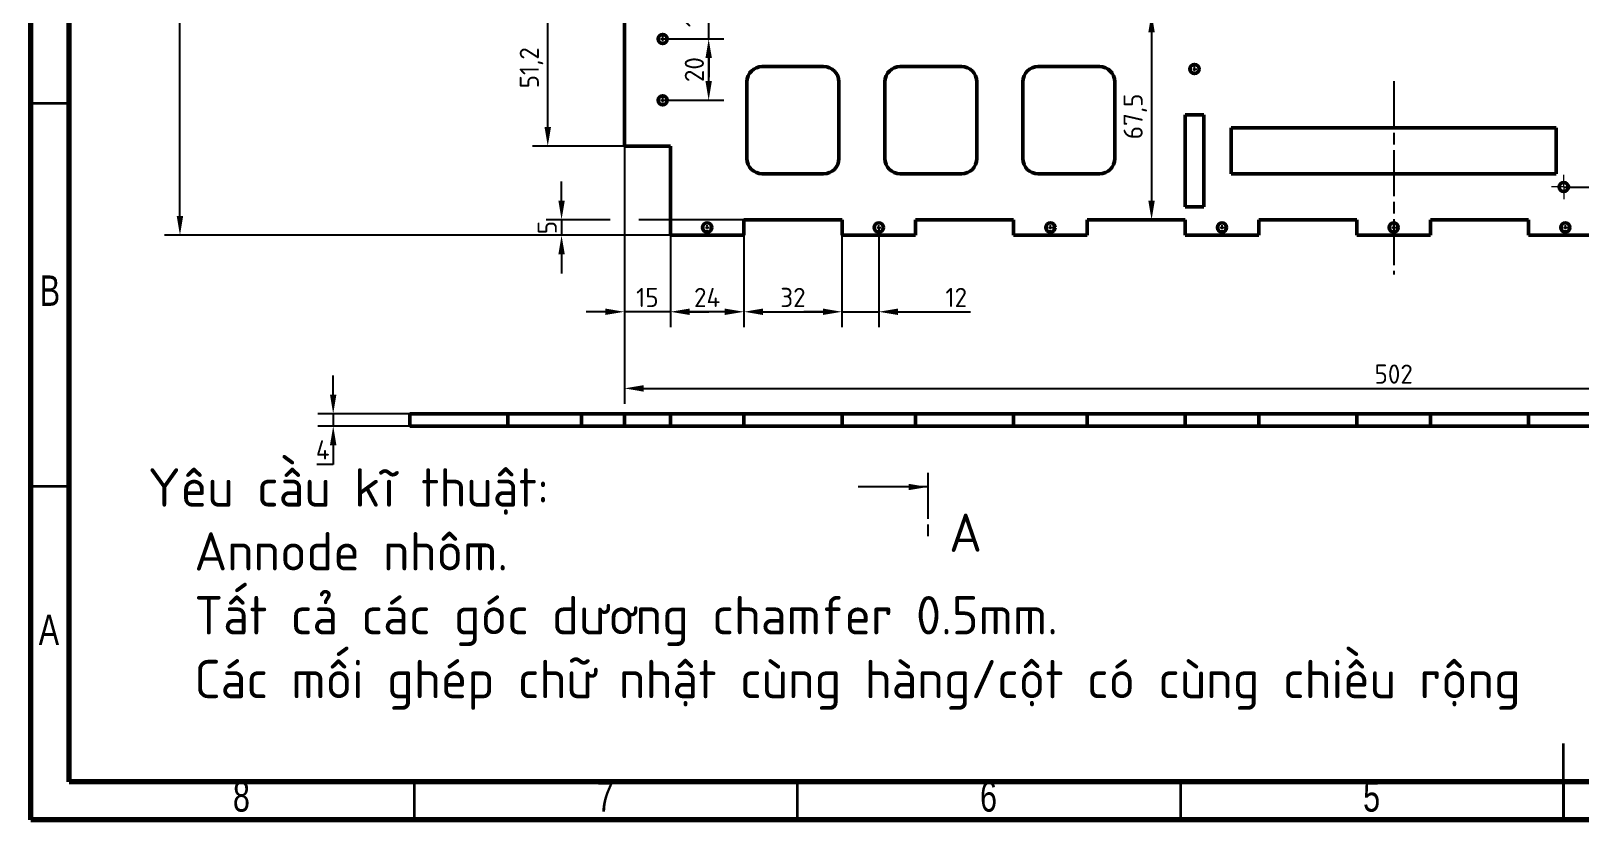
# Model space of a CAD drawing. Header units: millimetres. Extents: x -1615 to 4166, y 5 to 3174.
# Drawn here: x 2083.6 to 2285.8, y 5 to 108 of the extents above; entities that cross this region are included whole.
import ezdxf

# ---------------------------------------------------------------- set-up
doc = ezdxf.new("R2010")
doc.units = ezdxf.units.MM
doc.header["$LTSCALE"] = 0.25
doc.header["$PDSIZE"] = -1
doc.linetypes.add('ACAD_ISO08W100', pattern=[36, 24, -3, 6, -3])
doc.linetypes.add('CENTER2', pattern=[1.125, 0.75, -0.125, 0.125, -0.125])
doc.layers.get('0').update_dxf_attribs({"lineweight": 50})
for name, color, linetype, lineweight in [('duong tam', 2, 'ACAD_ISO08W100', 25), ('kich thuoc', 1, 'Continuous', 25), ('Net dam', 7, 'Continuous', 50), ('van ban', 7, 'Continuous', 25)]:
    doc.layers.add(name, color=color, linetype=linetype, lineweight=lineweight)
doc.styles.add('SLDTEXTSTYLE1', font='TXT', dxfattribs={"width": 0.75})
doc.styles.get("Standard").update_dxf_attribs({"font": ''})
doc.styles.get('Standard').set_extended_font_data('TCVN 7284')
doc.dimstyles.new('Ratio 2.5', dxfattribs={"dimtxt": 2.5, "dimasz": 2.5, "dimexe": 2, "dimexo": 0, "dimtad": 1, "dimtoh": 1, "dimdec": 1, "dimlfac": 2.5, "dimzin": 9, "dimtxsty": 'Standard', "dimcen": 2.5, "dimazin": 0, "dimtfac": 1, "dimtdec": 1, "dimtmove": 0, "dimatfit": 3, "dimfxl": 1, "dimtzin": 1, "dimarcsym": 0})

# ---------------------------------------------------------------- blocks, each defined once
blk = doc.blocks.new('SW_CENTERMARKSYMBOL_7')
at = {"color": 0, "linetype": 'Continuous', "lineweight": 0}
for p, q in [((-1, 0), (-1.6, 0)), ((0, 0), (-1, 0)), ((0, 1), (0, 1.6)), ((0, 0), (0, 1)), ((0, 0), (0, -1)), ((0, 0), (1, 0)), ((1, 0), (1.6, 0)), ((0, -1), (0, -1.6))]:
    blk.add_line(p, q, dxfattribs=at)
blk = doc.blocks.new('*D466')
at = {"layer": 'Defpoints', "color": 0, "transparency": 16777216}
for p in [(2160.99, 92.92), (2361.79, 92.92), (2361.79, 61.32)]:
    blk.add_point(p, dxfattribs=at)
at = {"layer": 'kich thuoc', "color": 0, "lineweight": -2, "transparency": 16777216}
for p, q in [((2160.99, 92.92), (2160.99, 59.32)), ((2361.79, 92.92), (2361.79, 59.32)), ((2163.49, 61.32), (2359.29, 61.32))]:
    blk.add_line(p, q, dxfattribs=at)
at = {"layer": 'kich thuoc', "color": 0, "transparency": 16777216}
for points in [[(2163.49, 61.74), (2163.49, 60.9), (2160.99, 61.32)], [(2359.29, 61.74), (2359.29, 60.9), (2361.79, 61.32)]]:
    blk.add_solid(points, dxfattribs=at)
at = {"layer": 'kich thuoc', "color": 0, "transparency": 16777216, "insert": (2261.39, 63.19), "char_height": 2.5, "attachment_point": 5}
blk.add_mtext('502', dxfattribs=at)
blk = doc.blocks.new('*D467')
at = {"layer": 'Defpoints', "color": 0, "transparency": 16777216}
for p in [(2160.99, 92.92), (2166.99, 81.31), (2160.99, 71.32)]:
    blk.add_point(p, dxfattribs=at)
at = {"layer": 'kich thuoc', "color": 0, "lineweight": -2, "transparency": 16777216}
for p, q in [((2160.99, 92.92), (2160.99, 69.32)), ((2166.99, 81.31), (2166.99, 69.32)), ((2158.49, 71.32), (2155.99, 71.32)), ((2166.99, 71.32), (2160.99, 71.32)), ((2169.49, 71.32), (2171.99, 71.32))]:
    blk.add_line(p, q, dxfattribs=at)
at = {"layer": 'kich thuoc', "color": 0, "transparency": 16777216}
for points in [[(2158.49, 71.74), (2158.49, 70.9), (2160.99, 71.32)], [(2169.49, 71.74), (2169.49, 70.9), (2166.99, 71.32)]]:
    blk.add_solid(points, dxfattribs=at)
at = {"layer": 'kich thuoc', "color": 0, "transparency": 16777216, "insert": (2163.99, 73.19), "char_height": 2.5, "attachment_point": 5}
blk.add_mtext('15', dxfattribs=at)
blk = doc.blocks.new('*D468')
at = {"layer": 'Defpoints', "color": 0, "transparency": 16777216}
for p in [(2166.99, 81.31), (2176.59, 81.32), (2166.99, 71.32)]:
    blk.add_point(p, dxfattribs=at)
at = {"layer": 'kich thuoc', "color": 0, "lineweight": -2, "transparency": 16777216}
for p, q in [((2166.99, 81.31), (2166.99, 69.32)), ((2176.59, 81.32), (2176.59, 69.32)), ((2174.09, 71.32), (2169.49, 71.32))]:
    blk.add_line(p, q, dxfattribs=at)
at = {"layer": 'kich thuoc', "color": 0, "transparency": 16777216}
for points in [[(2169.49, 71.74), (2169.49, 70.9), (2166.99, 71.32)], [(2174.09, 71.74), (2174.09, 70.9), (2176.59, 71.32)]]:
    blk.add_solid(points, dxfattribs=at)
at = {"layer": 'kich thuoc', "color": 0, "transparency": 16777216, "insert": (2171.79, 73.19), "char_height": 2.5, "attachment_point": 5}
blk.add_mtext('24', dxfattribs=at)
blk = doc.blocks.new('*D469')
at = {"layer": 'Defpoints', "color": 0, "transparency": 16777216}
for p in [(2176.59, 81.32), (2189.39, 81.32), (2189.39, 71.32)]:
    blk.add_point(p, dxfattribs=at)
at = {"layer": 'kich thuoc', "color": 0, "lineweight": -2, "transparency": 16777216}
for p, q in [((2176.59, 81.32), (2176.59, 69.32)), ((2189.39, 81.32), (2189.39, 69.32)), ((2179.09, 71.32), (2186.89, 71.32))]:
    blk.add_line(p, q, dxfattribs=at)
at = {"layer": 'kich thuoc', "color": 0, "transparency": 16777216}
for points in [[(2179.09, 71.74), (2179.09, 70.9), (2176.59, 71.32)], [(2186.89, 71.74), (2186.89, 70.9), (2189.39, 71.32)]]:
    blk.add_solid(points, dxfattribs=at)
at = {"layer": 'kich thuoc', "color": 0, "transparency": 16777216, "insert": (2182.99, 73.19), "char_height": 2.5, "attachment_point": 5}
blk.add_mtext('32', dxfattribs=at)
blk = doc.blocks.new('*D470')
at = {"layer": 'Defpoints', "color": 0, "transparency": 16777216}
for p in [(2189.39, 81.32), (2194.19, 82.32), (2189.39, 71.32)]:
    blk.add_point(p, dxfattribs=at)
at = {"layer": 'kich thuoc', "color": 0, "lineweight": -2, "transparency": 16777216}
for p, q in [((2189.39, 81.32), (2189.39, 69.32)), ((2194.19, 82.32), (2194.19, 69.32)), ((2186.89, 71.32), (2184.39, 71.32)), ((2189.39, 71.32), (2194.19, 71.32)), ((2196.69, 71.32), (2206.18, 71.32))]:
    blk.add_line(p, q, dxfattribs=at)
at = {"layer": 'kich thuoc', "color": 0, "transparency": 16777216}
for points in [[(2186.89, 71.74), (2186.89, 70.9), (2189.39, 71.32)], [(2196.69, 71.74), (2196.69, 70.9), (2194.19, 71.32)]]:
    blk.add_solid(points, dxfattribs=at)
at = {"layer": 'kich thuoc', "color": 0, "transparency": 16777216, "insert": (2204.3, 73.19), "char_height": 2.5, "attachment_point": 5}
blk.add_mtext('12', dxfattribs=at)
blk = doc.blocks.new('*D472')
at = {"layer": 'Defpoints', "color": 0, "transparency": 16777216}
for p in [(2102.99, 246.2), (2166.99, 246.2), (2166.99, 81.31)]:
    blk.add_point(p, dxfattribs=at)
at = {"layer": 'kich thuoc', "color": 0, "lineweight": -2, "transparency": 16777216}
for p, q in [((2166.99, 246.2), (2100.99, 246.2)), ((2102.99, 83.81), (2102.99, 243.7)), ((2166.99, 81.31), (2100.99, 81.31))]:
    blk.add_line(p, q, dxfattribs=at)
at = {"layer": 'kich thuoc', "color": 0, "transparency": 16777216}
for points in [[(2102.57, 243.7), (2103.41, 243.7), (2102.99, 246.2)], [(2102.57, 83.81), (2103.41, 83.81), (2102.99, 81.31)]]:
    blk.add_solid(points, dxfattribs=at)
at = {"layer": 'kich thuoc', "color": 0, "transparency": 16777216, "insert": (2100.87, 163.75), "char_height": 2.5, "attachment_point": 5, "rotation": 90}
blk.add_mtext('412,2', dxfattribs=at)
blk = doc.blocks.new('*D480')
at = {"layer": 'Defpoints', "color": 0, "transparency": 16777216}
for p in [(2150.99, 113.4), (2155.39, 113.4), (2160.99, 92.92)]:
    blk.add_point(p, dxfattribs=at)
at = {"layer": 'kich thuoc', "color": 0, "lineweight": -2, "transparency": 16777216}
for p, q in [((2155.39, 113.4), (2148.99, 113.4)), ((2150.99, 95.42), (2150.99, 110.9)), ((2160.99, 92.92), (2148.99, 92.92))]:
    blk.add_line(p, q, dxfattribs=at)
at = {"layer": 'kich thuoc', "color": 0, "transparency": 16777216}
for points in [[(2150.57, 110.9), (2151.41, 110.9), (2150.99, 113.4)], [(2150.57, 95.42), (2151.41, 95.42), (2150.99, 92.92)]]:
    blk.add_solid(points, dxfattribs=at)
at = {"layer": 'kich thuoc', "color": 0, "transparency": 16777216, "insert": (2148.87, 103.16), "char_height": 2.5, "attachment_point": 5, "rotation": 90}
blk.add_mtext('51,2', dxfattribs=at)
blk = doc.blocks.new('*D510')
at = {"layer": 'Defpoints', "color": 0, "transparency": 16777216}
for p in [(2132.99, 58.01), (2122.99, 56.41), (2132.99, 56.41)]:
    blk.add_point(p, dxfattribs=at)
at = {"layer": 'kich thuoc', "color": 0, "lineweight": -2, "transparency": 16777216}
for p, q in [((2122.99, 60.51), (2122.99, 63.01)), ((2132.99, 58.01), (2120.99, 58.01)), ((2122.99, 58.01), (2122.99, 56.41)), ((2132.99, 56.41), (2120.99, 56.41)), ((2122.99, 53.91), (2122.99, 51.41)), ((2122.99, 51.41), (2120.87, 51.41))]:
    blk.add_line(p, q, dxfattribs=at)
at = {"layer": 'kich thuoc', "color": 0, "transparency": 16777216}
for points in [[(2122.57, 60.51), (2123.41, 60.51), (2122.99, 58.01)], [(2122.57, 53.91), (2123.41, 53.91), (2122.99, 56.41)]]:
    blk.add_solid(points, dxfattribs=at)
at = {"layer": 'kich thuoc', "color": 0, "transparency": 16777216, "insert": (2121.62, 53.29), "char_height": 2.5, "attachment_point": 5}
blk.add_mtext('4', dxfattribs=at)
blk = doc.blocks.new('*D687')
at = {"layer": 'Defpoints', "color": 0, "transparency": 16777216}
for p in [(2176.59, 83.32), (2152.79, 81.31), (2166.99, 81.31)]:
    blk.add_point(p, dxfattribs=at)
at = {"layer": 'kich thuoc', "color": 0, "lineweight": -2, "transparency": 16777216}
for p, q in [((2152.79, 85.82), (2152.79, 88.32)), ((2159.12, 83.32), (2150.79, 83.32)), ((2152.79, 83.32), (2152.79, 81.31)), ((2176.59, 83.32), (2162.87, 83.32)), ((2159.12, 81.31), (2150.79, 81.31)), ((2165.12, 81.31), (2162.87, 81.31)), ((2152.79, 78.81), (2152.79, 76.31))]:
    blk.add_line(p, q, dxfattribs=at)
at = {"layer": 'kich thuoc', "color": 0, "transparency": 16777216}
for points in [[(2152.38, 85.82), (2153.21, 85.82), (2152.79, 83.32)], [(2152.38, 78.81), (2153.21, 78.81), (2152.79, 81.31)]]:
    blk.add_solid(points, dxfattribs=at)
at = {"layer": 'kich thuoc', "color": 0, "transparency": 16777216, "insert": (2150.92, 82.31), "char_height": 2.5, "attachment_point": 5, "rotation": 90}
blk.add_mtext('5', dxfattribs=at)
blk = doc.blocks.new('*D698')
at = {"layer": 'Defpoints', "color": 0, "transparency": 16777216}
for p in [(2166.99, 112.92), (2171.99, 112.92), (2165.99, 106.92)]:
    blk.add_point(p, dxfattribs=at)
at = {"layer": 'kich thuoc', "color": 0, "lineweight": -2, "transparency": 16777216}
for p, q in [((2171.99, 115.42), (2171.99, 117.92)), ((2166.99, 112.92), (2173.99, 112.92)), ((2171.99, 106.92), (2171.99, 112.92)), ((2165.99, 106.92), (2173.99, 106.92)), ((2171.99, 104.42), (2171.99, 101.92))]:
    blk.add_line(p, q, dxfattribs=at)
at = {"layer": 'kich thuoc', "color": 0, "transparency": 16777216}
for points in [[(2171.57, 115.42), (2172.41, 115.42), (2171.99, 112.92)], [(2171.57, 104.42), (2172.41, 104.42), (2171.99, 106.92)]]:
    blk.add_solid(points, dxfattribs=at)
at = {"layer": 'kich thuoc', "color": 0, "transparency": 16777216, "insert": (2170.12, 109.92), "char_height": 2.5, "attachment_point": 5, "rotation": 90}
blk.add_mtext('15', dxfattribs=at)
blk = doc.blocks.new('*D699')
at = {"layer": 'Defpoints', "color": 0, "transparency": 16777216}
for p in [(2165.99, 106.92), (2171.99, 106.92), (2165.99, 98.92)]:
    blk.add_point(p, dxfattribs=at)
at = {"layer": 'kich thuoc', "color": 0, "lineweight": -2, "transparency": 16777216}
for p, q in [((2165.99, 106.92), (2173.99, 106.92)), ((2171.99, 101.42), (2171.99, 104.42)), ((2165.99, 98.92), (2173.99, 98.92))]:
    blk.add_line(p, q, dxfattribs=at)
at = {"layer": 'kich thuoc', "color": 0, "transparency": 16777216}
for points in [[(2171.57, 104.42), (2172.41, 104.42), (2171.99, 106.92)], [(2171.57, 101.42), (2172.41, 101.42), (2171.99, 98.92)]]:
    blk.add_solid(points, dxfattribs=at)
at = {"layer": 'kich thuoc', "color": 0, "transparency": 16777216, "insert": (2170.12, 102.92), "char_height": 2.5, "attachment_point": 5, "rotation": 90}
blk.add_mtext('20', dxfattribs=at)
blk = doc.blocks.new('*D711')
at = {"layer": 'Defpoints', "color": 0, "transparency": 16777216}
for p in [(2283.58, 121.2), (2283.58, 87.6), (2292.89, 87.6)]:
    blk.add_point(p, dxfattribs=at)
at = {"layer": 'kich thuoc', "color": 0, "lineweight": -2, "transparency": 16777216}
for p, q in [((2283.58, 121.2), (2294.89, 121.2)), ((2292.89, 118.7), (2292.89, 90.1)), ((2283.58, 87.6), (2294.89, 87.6))]:
    blk.add_line(p, q, dxfattribs=at)
at = {"layer": 'kich thuoc', "color": 0, "transparency": 16777216}
for points in [[(2292.48, 118.7), (2293.31, 118.7), (2292.89, 121.2)], [(2292.48, 90.1), (2293.31, 90.1), (2292.89, 87.6)]]:
    blk.add_solid(points, dxfattribs=at)
at = {"layer": 'kich thuoc', "color": 0, "transparency": 16777216, "insert": (2291.02, 104.4), "char_height": 2.5, "attachment_point": 5, "rotation": 90}
blk.add_mtext('84', dxfattribs=at)
blk = doc.blocks.new('*U968')
at = {"layer": 'duong tam', "color": 0, "linetype": 'CENTER2', "transparency": 16777216}
for p, q in [((0, 0.12), (0, 0.72)), ((-0.72, 0), (-0.12, 0)), ((0, -0.72), (0, -0.12)), ((0.12, 0), (0.72, 0))]:
    blk.add_line(p, q, dxfattribs=at)
at = {"layer": 'duong tam', "color": 0, "linetype": 'Continuous', "transparency": 16777216}
for p, q in [((0, -0.06), (0, 0.06)), ((-0.06, 0), (0.06, 0))]:
    blk.add_line(p, q, dxfattribs=at)
blk = doc.blocks.new('*U969')
at = {"layer": 'duong tam', "color": 0, "linetype": 'CENTER2', "transparency": 16777216}
for p, q in [((0, 0.12), (0, 0.72)), ((-0.72, 0), (-0.12, 0)), ((0, -0.72), (0, -0.12)), ((0.12, 0), (0.72, 0))]:
    blk.add_line(p, q, dxfattribs=at)
at = {"layer": 'duong tam', "color": 0, "linetype": 'Continuous', "transparency": 16777216}
for p, q in [((0, -0.06), (0, 0.06)), ((-0.06, 0), (0.06, 0))]:
    blk.add_line(p, q, dxfattribs=at)
blk = doc.blocks.new('*U987')
at = {"layer": 'duong tam', "color": 0, "linetype": 'CENTER2', "transparency": 16777216}
for p, q in [((-0.72, 0), (-0.12, 0)), ((0, 0.12), (0, 0.72)), ((0.12, 0), (0.72, 0)), ((0, -0.72), (0, -0.12))]:
    blk.add_line(p, q, dxfattribs=at)
at = {"layer": 'duong tam', "color": 0, "linetype": 'Continuous', "transparency": 16777216}
for p, q in [((-0.06, 0), (0.06, 0)), ((0, -0.06), (0, 0.06))]:
    blk.add_line(p, q, dxfattribs=at)
blk = doc.blocks.new('*U988')
at = {"layer": 'duong tam', "color": 0, "linetype": 'CENTER2', "transparency": 16777216}
for p, q in [((-0.72, 0), (-0.12, 0)), ((0, 0.12), (0, 0.72)), ((0.12, 0), (0.72, 0)), ((0, -0.72), (0, -0.12))]:
    blk.add_line(p, q, dxfattribs=at)
at = {"layer": 'duong tam', "color": 0, "linetype": 'Continuous', "transparency": 16777216}
for p, q in [((-0.06, 0), (0.06, 0)), ((0, -0.06), (0, 0.06))]:
    blk.add_line(p, q, dxfattribs=at)
blk = doc.blocks.new('*U989')
at = {"layer": 'duong tam', "color": 0, "linetype": 'CENTER2', "transparency": 16777216}
for p, q in [((-0.72, 0), (-0.12, 0)), ((0, 0.12), (0, 0.72)), ((0.12, 0), (0.72, 0)), ((0, -0.72), (0, -0.12))]:
    blk.add_line(p, q, dxfattribs=at)
at = {"layer": 'duong tam', "color": 0, "linetype": 'Continuous', "transparency": 16777216}
for p, q in [((-0.06, 0), (0.06, 0)), ((0, -0.06), (0, 0.06))]:
    blk.add_line(p, q, dxfattribs=at)
blk = doc.blocks.new('*U990')
at = {"layer": 'duong tam', "color": 0, "linetype": 'CENTER2', "transparency": 16777216}
for p, q in [((0, 0.12), (0, 0.72)), ((-0.72, 0), (-0.12, 0)), ((0, -0.72), (0, -0.12)), ((0.12, 0), (0.72, 0))]:
    blk.add_line(p, q, dxfattribs=at)
at = {"layer": 'duong tam', "color": 0, "linetype": 'Continuous', "transparency": 16777216}
for p, q in [((0, -0.06), (0, 0.06)), ((-0.06, 0), (0.06, 0))]:
    blk.add_line(p, q, dxfattribs=at)
blk = doc.blocks.new('*U993')
at = {"layer": 'duong tam', "color": 0, "linetype": 'CENTER2', "transparency": 16777216}
for p, q in [((-0.72, 0), (-0.12, 0)), ((0, 0.12), (0, 0.72)), ((0.12, 0), (0.72, 0)), ((0, -0.72), (0, -0.12))]:
    blk.add_line(p, q, dxfattribs=at)
at = {"layer": 'duong tam', "color": 0, "linetype": 'Continuous', "transparency": 16777216}
for p, q in [((-0.06, 0), (0.06, 0)), ((0, -0.06), (0, 0.06))]:
    blk.add_line(p, q, dxfattribs=at)
blk = doc.blocks.new('*U994')
at = {"layer": 'duong tam', "color": 0, "linetype": 'CENTER2', "transparency": 16777216}
for p, q in [((-0.72, 0), (-0.12, 0)), ((0, 0.12), (0, 0.72)), ((0.12, 0), (0.72, 0)), ((0, -0.72), (0, -0.12))]:
    blk.add_line(p, q, dxfattribs=at)
at = {"layer": 'duong tam', "color": 0, "linetype": 'Continuous', "transparency": 16777216}
for p, q in [((-0.06, 0), (0.06, 0)), ((0, -0.06), (0, 0.06))]:
    blk.add_line(p, q, dxfattribs=at)
blk = doc.blocks.new('*U1002')
at = {"layer": 'duong tam', "color": 0, "linetype": 'CENTER2', "transparency": 16777216}
for p, q in [((-0.72, 0), (-0.12, 0)), ((0, 0.12), (0, 0.72)), ((0.12, 0), (0.72, 0)), ((0, -0.72), (0, -0.12))]:
    blk.add_line(p, q, dxfattribs=at)
at = {"layer": 'duong tam', "color": 0, "linetype": 'Continuous', "transparency": 16777216}
for p, q in [((-0.06, 0), (0.06, 0)), ((0, -0.06), (0, 0.06))]:
    blk.add_line(p, q, dxfattribs=at)
blk = doc.blocks.new('*D1059')
at = {"layer": 'Defpoints', "color": 0, "transparency": 16777216}
for p in [(2211.36, 110.3), (2221.39, 83.32), (2229.79, 83.32)]:
    blk.add_point(p, dxfattribs=at)
at = {"layer": 'kich thuoc', "color": 0, "lineweight": -2, "transparency": 16777216}
for p, q in [((2211.36, 110.3), (2231.79, 110.3)), ((2229.79, 107.8), (2229.79, 85.82)), ((2221.39, 83.32), (2231.79, 83.32))]:
    blk.add_line(p, q, dxfattribs=at)
at = {"layer": 'kich thuoc', "color": 0, "transparency": 16777216}
for points in [[(2229.37, 107.8), (2230.21, 107.8), (2229.79, 110.3)], [(2229.37, 85.82), (2230.21, 85.82), (2229.79, 83.32)]]:
    blk.add_solid(points, dxfattribs=at)
at = {"layer": 'kich thuoc', "color": 0, "transparency": 16777216, "insert": (2227.67, 96.81), "char_height": 2.5, "attachment_point": 5, "rotation": 90}
blk.add_mtext('67,5', dxfattribs=at)

msp = doc.modelspace()

# ---------------------------------------------------------------- linework, layer by layer
at = {"color": 7, "linetype": 'Continuous', "lineweight": 70}
for p, q in [((2083.55, 5.001), (2083.55, 292.001)), ((2088.55, 10.001), (2088.55, 287.001)), ((2478.55, 10.001), (2088.55, 10.001)), ((2483.55, 5.001), (2083.55, 5.001))]:
    msp.add_line(p, q, dxfattribs=at)
for p, q in [((2160.991, 92.919), (2160.991, 113.399)), ((2186.991, 103.317), (2178.991, 103.317)), ((2204.991, 103.317), (2196.991, 103.317)), ((2222.991, 103.317), (2214.991, 103.317)), ((2176.991, 101.317), (2176.991, 91.319)), ((2188.991, 91.319), (2188.991, 101.317)), ((2194.991, 101.317), (2194.991, 91.319)), ((2206.991, 91.319), (2206.991, 101.317)), ((2212.991, 101.317), (2212.991, 91.319)), ((2224.991, 91.319), (2224.991, 101.317)), ((2236.591, 96.999), (2234.191, 96.999)), ((2234.191, 96.999), (2234.191, 84.999)), ((2282.591, 95.319), (2240.191, 95.319)), ((2240.191, 95.319), (2240.191, 89.319)), ((2282.591, 89.319), (2282.591, 95.319)), ((2160.991, 92.919), (2166.991, 92.919)), ((2166.991, 81.319), (2166.991, 92.919)), ((2178.991, 89.319), (2186.991, 89.319)), ((2196.991, 89.319), (2204.991, 89.319)), ((2214.991, 89.319), (2222.991, 89.319)), ((2240.191, 89.319), (2282.591, 89.319)), ((2189.391, 83.319), (2176.591, 83.319)), ((2176.591, 81.319), (2176.591, 83.319)), ((2189.391, 83.319), (2189.391, 81.319)), ((2211.791, 83.319), (2198.991, 83.319)), ((2198.991, 81.319), (2198.991, 83.319)), ((2211.791, 83.319), (2211.791, 81.319)), ((2234.191, 83.319), (2221.391, 83.319)), ((2221.391, 81.319), (2221.391, 83.319)), ((2234.191, 83.319), (2234.191, 81.319)), ((2256.591, 83.319), (2243.791, 83.319)), ((2243.791, 81.319), (2243.791, 83.319)), ((2256.591, 83.319), (2256.591, 81.319)), ((2278.991, 83.319), (2266.191, 83.319)), ((2266.191, 81.319), (2266.191, 83.319)), ((2278.991, 83.319), (2278.991, 81.319)), ((2166.991, 81.319), (2176.591, 81.319)), ((2189.391, 81.319), (2198.991, 81.319)), ((2211.791, 81.319), (2221.391, 81.319)), ((2234.191, 81.319), (2243.791, 81.319)), ((2256.591, 81.319), (2266.191, 81.319)), ((2278.991, 81.319), (2288.591, 81.319)), ((2132.991, 58.01), (2132.991, 56.41)), ((2145.791, 58.01), (2132.991, 58.01)), ((2145.791, 56.41), (2145.791, 58.01)), ((2155.391, 58.01), (2145.791, 58.01)), ((2155.391, 56.41), (2155.391, 58.01)), ((2160.991, 58.01), (2155.391, 58.01)), ((2160.991, 56.41), (2160.991, 58.01)), ((2160.991, 58.01), (2166.991, 58.01)), ((2166.991, 58.01), (2176.591, 58.01)), ((2166.991, 58.01), (2166.991, 56.41)), ((2176.591, 58.01), (2176.591, 56.41)), ((2189.391, 58.01), (2176.591, 58.01)), ((2189.391, 58.01), (2198.991, 58.01)), ((2189.391, 58.01), (2189.391, 56.41)), ((2198.991, 58.01), (2198.991, 56.41)), ((2211.791, 58.01), (2198.991, 58.01)), ((2211.791, 58.01), (2211.791, 56.41)), ((2211.791, 58.01), (2221.391, 58.01)), ((2221.391, 58.01), (2221.391, 56.41)), ((2234.191, 58.01), (2221.391, 58.01)), ((2234.191, 58.01), (2234.191, 56.41)), ((2234.191, 58.01), (2243.791, 58.01)), ((2243.791, 58.01), (2243.791, 56.41)), ((2256.591, 58.01), (2243.791, 58.01)), ((2256.591, 58.01), (2256.591, 56.41)), ((2256.591, 58.01), (2266.191, 58.01)), ((2266.191, 58.01), (2266.191, 56.41)), ((2278.991, 58.01), (2266.191, 58.01)), ((2278.991, 58.01), (2288.591, 58.01)), ((2278.991, 58.01), (2278.991, 56.41)), ((2145.791, 56.41), (2132.991, 56.41)), ((2155.391, 56.41), (2145.791, 56.41)), ((2160.991, 56.41), (2155.391, 56.41)), ((2160.991, 56.41), (2166.991, 56.41)), ((2176.591, 56.41), (2166.991, 56.41)), ((2189.391, 56.41), (2176.591, 56.41)), ((2198.991, 56.41), (2189.391, 56.41)), ((2211.791, 56.41), (2198.991, 56.41)), ((2221.391, 56.41), (2211.791, 56.41)), ((2234.191, 56.41), (2221.391, 56.41)), ((2243.791, 56.41), (2234.191, 56.41)), ((2256.591, 56.41), (2243.791, 56.41)), ((2266.191, 56.41), (2256.591, 56.41)), ((2278.991, 56.41), (2266.191, 56.41)), ((2288.591, 56.41), (2278.991, 56.41))]:
    msp.add_line(p, q)
at = {"color": 7, "linetype": 'Continuous', "lineweight": 35}
for p, q in [((2088.55, 98.501), (2083.55, 98.501)), ((2088.55, 48.501), (2083.55, 48.501)), ((2283.55, 5), (2283.55, 15.002)), ((2133.55, 10.001), (2133.55, 5.001)), ((2183.55, 10.001), (2183.55, 5.001)), ((2233.55, 10.001), (2233.55, 5.001)), ((2283.55, 10.001), (2283.55, 5.001))]:
    msp.add_line(p, q, dxfattribs=at)
for centre in [(2165.991, 106.919), (2235.391, 102.999), (2165.991, 98.919), (2283.583, 87.603), (2171.791, 82.319), (2194.191, 82.319), (2216.591, 82.319), (2238.991, 82.319), (2261.391, 82.319), (2283.791, 82.319)]:
    msp.add_circle(centre, 0.6)
for centre, start, end in [((2178.991, 101.317), 90, 180), ((2186.991, 101.317), 0, 90), ((2196.991, 101.317), 90, 180), ((2204.991, 101.317), 0, 90), ((2214.991, 101.317), 90, 180), ((2222.991, 101.317), 0, 90), ((2178.991, 91.319), 180, 270), ((2186.991, 91.319), 270, 0), ((2196.991, 91.319), 180, 270), ((2204.991, 91.319), 270, 0), ((2214.991, 91.319), 180, 270), ((2222.991, 91.319), 270, 0)]:
    msp.add_arc(centre, 2, start, end)
at = {"layer": 'duong tam'}
for p, q in [((2261.391, 101.401), (2261.391, 76.199)), ((2200.591, 50.302), (2200.591, 41.659))]:
    msp.add_line(p, q, dxfattribs=at)
at = {"layer": 'Net dam'}
for p in [(2236.591, 96.999), (2234.191, 84.999)]:
    msp.add_line(p, (2236.591, 84.999), dxfattribs=at)

# ---------------------------------------------------------------- block references
msp.add_blockref('SW_CENTERMARKSYMBOL_7', (2283.583, 87.603))
at = {"layer": 'duong tam', "linetype": 'CENTER2'}
for name, p in [('*U968', (2165.991, 106.919)), ('*U990', (2235.391, 102.999)), ('*U969', (2165.991, 98.919)), ('*U987', (2171.791, 82.319)), ('*U988', (2194.191, 82.319)), ('*U989', (2216.591, 82.319)), ('*U993', (2238.991, 82.319)), ('*U994', (2261.391, 82.319)), ('*U1002', (2283.791, 82.319))]:
    msp.add_blockref(name, p, dxfattribs=at)

# ---------------------------------------------------------------- texts
at = {"color": 7, "linetype": 'Continuous', "lineweight": 0, "char_height": 3.969, "attachment_point": 2, "style": 'SLDTEXTSTYLE1'}
for s, insert in [('B', (2086.021, 76.061)), ('A', (2085.89, 31.811)), ('8', (2111.01, 10.061)), ('6', (2208.51, 10.061)), ('7', (2158.51, 10.061)), ('5', (2258.51, 10.061))]:
    msp.add_mtext(s, dxfattribs=dict(at, insert=insert))
at = {"layer": 'van ban', "char_height": 5, "attachment_point": 1}
for s, width, insert in [('\\pxsm1;Yêu cầu kĩ thuật:\\P  Annode nhôm.\\P  Tất cả các góc dương chamfer 0.5mm.\\P  Các mối ghép chữ nhật cùng hàng/cột có cùng chiều rộng^I', 191.51921, (2098.801, 50.893)), ('A', 4.63728, (2203.375, 44.996))]:
    msp.add_mtext_dynamic_manual_height_columns(s, width=width, gutter_width=17.5, heights=[0], dxfattribs=dict(at, insert=insert))

# ---------------------------------------------------------------- dimensions: what is measured, and where the dimension line sits
at = {"layer": 'kich thuoc'}
for base, p1, p2, picture, middle in [((2102.991, 246.199), (2166.991, 81.306), (2166.991, 246.199), '*D472', (2100.866, 163.752)), ((2171.991, 112.919), (2165.991, 106.919), (2166.991, 112.919), '*D698', (2170.116, 109.919)), ((2150.991, 113.399), (2160.991, 92.919), (2155.391, 113.399), '*D480', (2148.866, 103.159)), ((2229.791, 83.319), (2211.359, 110.3), (2221.391, 83.319), '*D1059', (2227.666, 96.809)), ((2171.991, 106.919), (2165.991, 98.919), (2165.991, 106.919), '*D699', (2170.116, 102.919)), ((2122.991, 56.41), (2132.991, 58.01), (2132.991, 56.41), '*D510', (2121.616, 53.285))]:
    dim = msp.add_linear_dim(base=base, p1=p1, p2=p2, angle=90, dimstyle='Ratio 2.5', dxfattribs=at)
    dim.commit()
    dim.dimension.update_dxf_attribs({"geometry": picture, "text_midpoint": middle})
for base, p1, p2, picture, middle in [((2292.895, 87.603), (2283.583, 121.203), (2283.583, 87.603), '*D711', (2292.895, 104.403)), ((2152.794, 81.306), (2176.591, 83.319), (2166.991, 81.306), '*D687', (2152.794, 82.312))]:
    dim = msp.add_linear_dim(base=base, p1=p1, p2=p2, angle=90, dimstyle='Ratio 2.5', dxfattribs=at)
    dim.commit()
    dim.dimension.update_dxf_attribs({"geometry": picture, "text_midpoint": middle, "dimtype": 160})
for base, p1, p2, picture, middle in [((2160.991, 71.319), (2166.991, 81.306), (2160.991, 92.919), '*D467', (2163.991, 73.194)), ((2361.791, 61.319), (2160.991, 92.919), (2361.791, 92.919), '*D466', (2261.391, 63.194)), ((2189.391, 71.319), (2176.591, 81.319), (2189.391, 81.319), '*D469', (2182.991, 73.194))]:
    dim = msp.add_linear_dim(base=base, p1=p1, p2=p2, dimstyle='Ratio 2.5', dxfattribs=at)
    dim.commit()
    dim.dimension.update_dxf_attribs({"geometry": picture, "text_midpoint": middle})
for base, p1, p2, picture, middle in [((2166.991, 71.319), (2176.591, 81.319), (2166.991, 81.306), '*D468', (2171.791, 71.319)), ((2189.391, 71.319), (2194.191, 82.319), (2189.391, 81.319), '*D470', (2204.303, 71.319))]:
    dim = msp.add_linear_dim(base=base, p1=p1, p2=p2, dimstyle='Ratio 2.5', dxfattribs=at)
    dim.commit()
    dim.dimension.update_dxf_attribs({"geometry": picture, "text_midpoint": middle, "dimtype": 160})

# ---------------------------------------------------------------- leaders
at = {"layer": 'Net dam'}
msp.add_leader([(2200.591, 48.455), (2191.489, 48.455)], dimstyle='Ratio 2.5', override={"dimgap": 0.625, "dimtad": 0}, dxfattribs=at)

doc.saveas('drawing.dxf')
